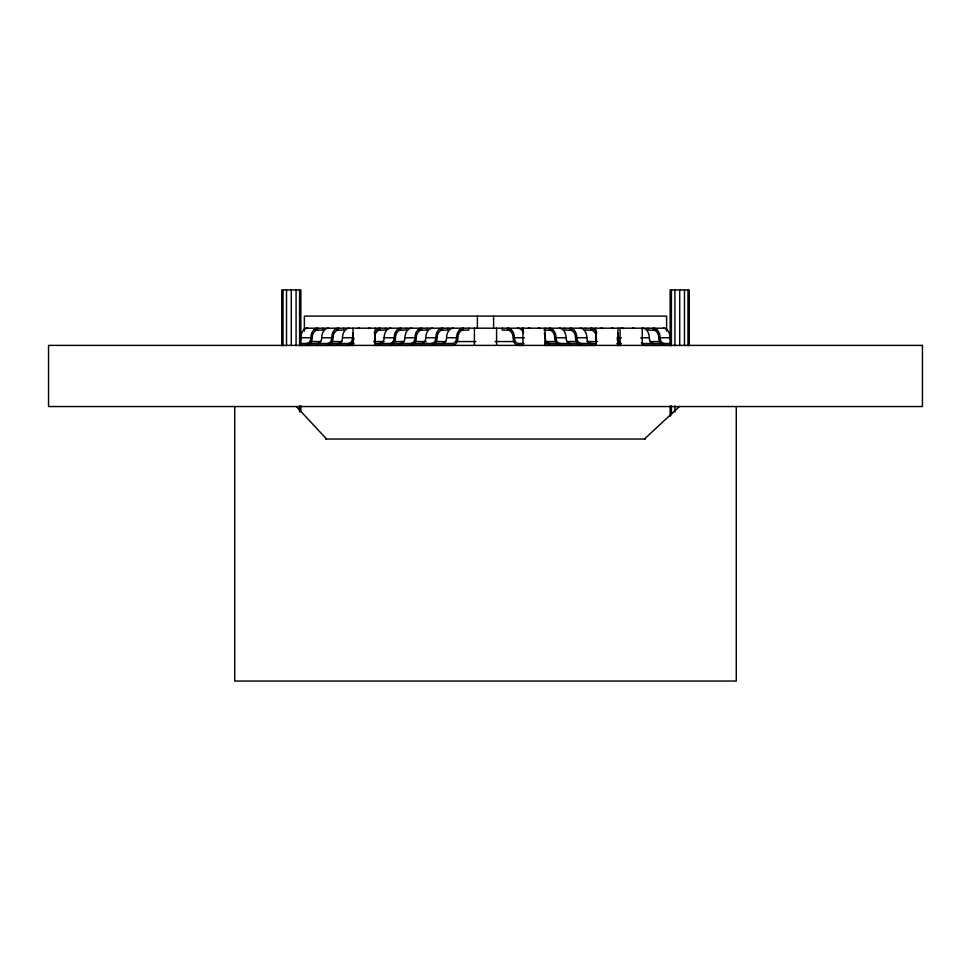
<?xml version="1.0" encoding="UTF-8"?>
<svg xmlns="http://www.w3.org/2000/svg" width="971" height="971" viewBox="0 0 971 971"><rect width="100%" height="100%" fill="white"/><g stroke="black" fill="none" stroke-linecap="round" stroke-linejoin="round"><path stroke-width="1.46" d="M644.526 438.941L679.384 406.546M304.384 328.186L666.616 328.186M314.47 330.104L323.04 330.104L323.04 328.186M336.706 330.104L343.855 330.104L343.855 328.186M378.338 330.104L385.487 330.104L385.487 328.186M399.154 330.104L406.303 330.104L406.303 328.186M418.537 330.104L427.106 330.104L427.106 328.186M440.785 330.104L447.922 330.104L447.922 328.186M460.169 330.104L468.738 330.104L468.738 328.186M510.831 330.104L502.262 330.104L502.262 328.186M543.894 330.104L552.463 330.104M571.846 330.104L564.697 330.104L564.697 328.186M592.662 330.104L585.513 330.104L585.513 328.186M656.53 330.104L647.96 330.104L647.96 328.186M300.33 340.615A5.729 4.054 -90 0 0 300.876 337.75L310.878 337.75A9.552 6.761 -90 0 1 317.638 328.186M317.638 343.479A5.729 4.054 -90 0 0 321.692 337.75L331.694 337.75A9.552 6.761 -90 0 1 338.454 328.186M338.454 343.479A5.729 4.054 -90 0 0 342.508 337.75L352.509 337.75A9.552 6.761 -90 0 1 353.408 332.968M380.074 343.479A5.729 4.054 -90 0 0 384.128 337.75L394.129 337.75A9.552 6.761 -90 0 1 400.889 328.186M400.889 343.479A5.729 4.054 -90 0 0 404.943 337.75L414.945 337.75A9.552 6.761 -90 0 1 421.705 328.186M421.705 343.479A5.729 4.054 -90 0 0 425.759 337.75L435.761 337.75A9.552 6.761 -90 0 1 442.521 328.186M442.521 343.479A5.729 4.054 -90 0 0 446.575 337.75L456.576 337.75A9.552 6.761 -90 0 1 463.337 328.186M507.663 328.186A9.552 6.761 -90 0 1 514.424 337.75L524.425 337.75M549.295 328.186A9.552 6.761 -90 0 1 556.055 337.75L566.057 337.75A5.729 4.054 -90 0 0 570.111 343.479M570.111 328.186A9.552 6.761 -90 0 1 576.871 337.75L586.872 337.75A5.729 4.054 -90 0 0 590.951 343.479M617.592 332.968A9.552 6.761 -90 0 1 618.491 337.75L621.355 337.75M640.739 337.75L649.308 337.75A5.729 4.054 -90 0 0 653.362 343.479M653.362 328.186A9.552 6.761 -90 0 1 660.122 337.75L670.124 337.75A5.729 4.054 -90 0 0 670.67 340.615M310.404 341.561L320.94 341.561M331.463 341.561L341.998 341.561M373.592 341.561L384.115 341.561M393.146 341.561L403.681 341.561M415.709 341.561L426.245 341.561M435.263 341.561L445.798 341.561M456.334 341.561L475.887 341.561M495.113 341.561L514.666 341.561M544.755 341.561L555.291 341.561M567.319 341.561L577.854 341.561M586.885 341.561L597.408 341.561M650.06 341.561L660.596 341.561M300.063 343.479L354.16 343.479M374.672 343.479L452.522 343.479A5.729 4.054 -90 0 0 456.576 337.75M523.879 343.479L518.478 343.479A5.729 4.054 -90 0 1 514.424 337.75M544.695 343.479L596.352 343.479M616.84 343.479L621.197 343.479M641.333 342.714A5.729 4.054 -90 0 0 643.36 343.479L670.937 343.479M300.063 345.397L354.16 345.397M374.976 345.397L452.522 345.397A7.647 5.401 -90 0 0 457.924 337.75A7.647 5.401 -90 0 1 463.337 330.104M518.478 345.397L523.879 345.397M544.695 345.397L596.024 345.397M616.84 345.397L621.124 345.397M670.937 345.397L643.36 345.397L643.36 343.479M325.637 439.038L645.363 439.038M296.373 406.546L326.474 438.941M736.273 406.546L736.273 681.047L234.727 681.047L234.727 406.546M689.252 345.676L689.252 289.953L670.148 289.953L670.148 345.676M687.978 289.953L687.978 345.676M684.482 289.953L684.482 345.676M679.7 289.953L679.7 345.676M674.918 289.953L674.918 345.676M674.918 405.914L674.918 411.935M671.422 289.953L671.422 345.676M671.422 405.914L671.422 414.945M670.148 405.914L670.148 416.45M666.616 331.16L666.616 316.097L304.384 316.097L304.384 331.16M664.176 345.397L664.176 343.479A5.729 4.054 -90 0 1 660.122 337.75M654.175 343.479L654.175 345.397M642.232 328.186L642.232 345.385M620.068 328.186L620.068 345.385M617.957 328.186L617.957 345.385M595.793 328.186L595.793 345.385M591.74 343.479L591.74 345.397M570.924 343.479L570.924 345.397M560.109 345.397L560.109 343.479A5.729 4.054 -90 0 1 556.055 337.75M550.108 343.479L550.108 345.397M545.132 328.186L545.132 345.385M523.078 328.186L523.078 330.104M522.968 328.186L522.968 345.385M496.582 328.186L496.582 345.385M493.608 316.097L493.608 328.186M477.392 316.097L477.392 328.186M474.418 328.186L474.418 345.385M441.708 343.479L441.708 345.397M420.892 343.479L420.892 345.397M410.891 345.397L410.891 343.479A5.729 4.054 -90 0 0 414.945 337.75M400.076 343.479L400.076 345.397M379.26 343.479L379.26 345.397M375.207 328.186L375.207 345.385M353.043 328.186L353.043 345.385M348.455 345.397L348.455 343.479A5.729 4.054 -90 0 0 352.509 337.75M337.641 343.479L337.641 345.397M327.64 345.397L327.64 343.479A5.729 4.054 -90 0 0 331.694 337.75M316.825 343.479L316.825 345.397M306.824 345.397L306.824 343.479A5.729 4.054 -90 0 0 310.878 337.75M300.852 345.676L300.852 289.953L281.748 289.953L281.748 345.676M300.852 405.914L300.852 411.935M299.578 289.953L299.578 345.676M299.578 405.914L299.578 411.935M296.082 289.953L296.082 345.676M291.3 289.953L291.3 345.676M286.518 289.953L286.518 345.676M283.022 289.953L283.022 345.676M632.546 328.186A9.552 6.761 -90 0 1 634.306 328.514M642.547 328.186A9.552 6.761 -90 0 1 649.308 337.75M518.502 345.397A7.647 5.401 -90 0 1 513.101 337.75A7.647 5.401 -90 0 0 507.663 330.104M517.664 328.186A9.552 6.761 -90 0 1 523.515 332.968M590.926 328.186A9.552 6.761 -90 0 1 596.777 332.968M590.926 330.104A7.647 5.401 -90 0 1 596.328 337.75A7.647 5.401 -90 0 0 596.51 339.729M600.928 328.186A9.552 6.761 -90 0 1 602.675 328.514M579.517 345.13A7.647 5.401 -90 0 0 580.925 345.397L580.925 343.479A5.729 4.054 -90 0 1 576.871 337.75M578.218 344.365A7.647 5.401 -90 0 1 575.512 337.75A7.647 5.401 -90 0 0 570.111 330.104M580.112 328.186A9.552 6.761 -90 0 1 586.872 337.75M557.403 344.365A7.647 5.401 -90 0 1 554.696 337.75A7.647 5.401 -90 0 0 549.295 330.104M559.296 328.186A9.552 6.761 -90 0 1 566.057 337.75M528.479 328.186A9.552 6.761 -90 0 1 530.227 328.514M538.48 328.186A9.552 6.761 -90 0 1 540.228 328.514M544.33 332.968A9.552 6.761 -90 0 1 545.241 337.75A5.729 4.054 -90 0 0 549.319 343.479M661.469 344.365A7.647 5.401 -90 0 1 658.775 337.75A7.647 5.401 -90 0 0 653.362 330.104M663.363 328.186A9.552 6.761 -90 0 1 670.124 337.75M619.85 344.365A7.647 5.401 -90 0 1 617.143 337.75M611.742 328.186A9.552 6.761 -90 0 1 613.49 328.514M620.518 342.714A5.729 4.054 -90 0 1 618.491 337.75M621.743 328.186A9.552 6.761 -90 0 1 623.491 328.514M434.413 344.365A7.647 5.401 -90 0 0 437.108 337.75A7.647 5.401 -90 0 1 442.521 330.104M433.102 345.13A7.647 5.401 -90 0 1 431.707 345.397L431.707 343.479A5.729 4.054 -90 0 0 435.761 337.75M425.759 337.75A9.552 6.761 -90 0 1 432.52 328.186M309.531 344.365A7.647 5.401 -90 0 0 312.225 337.75A7.647 5.401 -90 0 1 317.638 330.104M300.876 337.75A9.552 6.761 -90 0 1 307.637 328.186M413.597 344.365A7.647 5.401 -90 0 0 416.304 337.75A7.647 5.401 -90 0 1 421.705 330.104M404.943 337.75A9.552 6.761 -90 0 1 411.704 328.186M392.782 344.365A7.647 5.401 -90 0 0 395.488 337.75A7.647 5.401 -90 0 1 400.889 330.104M391.483 345.13A7.647 5.401 -90 0 1 390.075 345.397L390.075 343.479A5.729 4.054 -90 0 0 394.129 337.75M384.128 337.75A9.552 6.761 -90 0 1 390.888 328.186M368.325 328.514A9.552 6.761 -90 0 1 370.072 328.186M374.49 339.729A7.647 5.401 -90 0 0 374.672 337.75A7.647 5.401 -90 0 1 380.074 330.104M374.223 332.968A9.552 6.761 -90 0 1 380.074 328.186M353.857 337.75A7.647 5.401 -90 0 1 351.15 344.365M342.508 337.75A9.552 6.761 -90 0 1 349.257 328.186M357.51 328.514A9.552 6.761 -90 0 1 359.258 328.186M446.575 337.75A9.552 6.761 -90 0 1 453.336 328.186M330.334 344.365A7.647 5.401 -90 0 0 333.041 337.75A7.647 5.401 -90 0 1 338.454 330.104M321.692 337.75A9.552 6.761 -90 0 1 328.453 328.186M922.45 345.385L48.55 345.385L48.55 406.546L922.45 406.546L922.45 345.385"/></g></svg>
